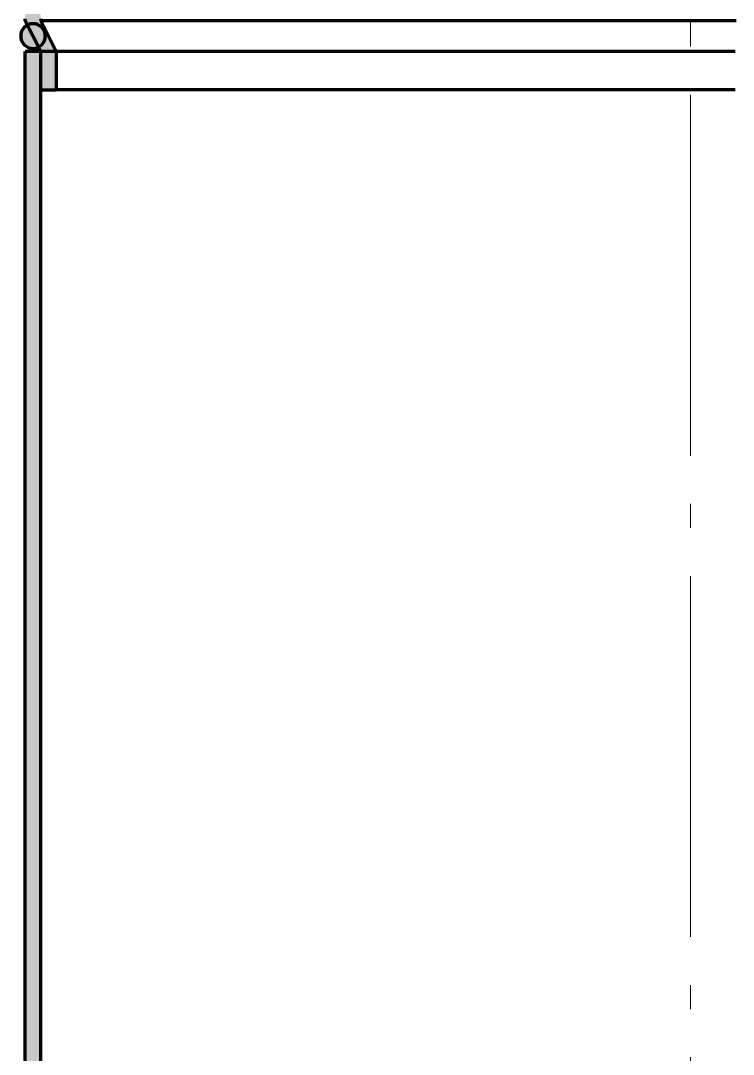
# Model space of a CAD drawing. Header units: millimetres. Extents: x 0 to 1554, y 0 to 420.
# Drawn here: x 213.66 to 243.28, y 249.19 to 292.14 of the extents above; entities that cross this region are included whole.
import ezdxf

# ---------------------------------------------------------------- set-up
doc = ezdxf.new("R2010")
doc.units = ezdxf.units.MM
doc.linetypes.add('IRAM-F-TRAZO-PUNTO', pattern=[20, 15, -2, 1, -2])
for name, color, linetype, lineweight in [('01-VISIBLE', 7, 'CONTINUOUS', 70), ('03-EJE', 1, 'IRAM-F-TRAZO-PUNTO', 18), ('05-RAYADO', 8, 'CONTINUOUS', 18)]:
    doc.layers.add(name, color=color, linetype=linetype, lineweight=lineweight)

msp = doc.modelspace()

# ---------------------------------------------------------------- hatches: boundary and pattern name
at = {"layer": '05-RAYADO'}
h = msp.add_hatch(color=7, dxfattribs=at)
h.dxf.hatch_style = 1
h.paths.add_polyline_path([(215.13, 289.265), (214.49, 289.265), (214.49, 290.865), (213.85, 292.145), (213.85, 292.224), (213.851, 292.302), (213.853, 292.381), (213.855, 292.46), (213.858, 292.538), (213.862, 292.617), (213.866, 292.695), (213.871, 292.774), (213.877, 292.852), (213.883, 292.931), (213.89, 293.009), (213.897, 293.088), (213.905, 293.166), (213.914, 293.244), (213.924, 293.322), (213.934, 293.4), (213.945, 293.478), (213.956, 293.556), (213.968, 293.634), (213.981, 293.711), (213.994, 293.789), (214.008, 293.866), (214.023, 293.944), (214.038, 294.021), (214.054, 294.098), (214.07, 294.175), (214.087, 294.252), (214.105, 294.329), (214.123, 294.405), (214.142, 294.482), (214.162, 294.558), (214.182, 294.634), (214.202, 294.71), (214.224, 294.786), (214.245, 294.861), (214.268, 294.937), (214.291, 295.012), (214.314, 295.087), (214.339, 295.162), (214.363, 295.237), (214.389, 295.311), (214.414, 295.385), (214.441, 295.46), (214.468, 295.533), (214.495, 295.607), (214.523, 295.681), (214.552, 295.754), (214.581, 295.827), (214.611, 295.9), (214.641, 295.973), (214.672, 296.045), (214.703, 296.117), (214.734, 296.189), (214.767, 296.261), (214.799, 296.333), (214.833, 296.404), (214.866, 296.475), (214.901, 296.546), (214.935, 296.617), (214.97, 296.687), (215.006, 296.757), (215.042, 296.827), (215.079, 296.897), (215.116, 296.966), (215.153, 297.036), (215.191, 297.105), (215.23, 297.173), (215.269, 297.242), (215.308, 297.31), (215.347, 297.378), (215.388, 297.445), (215.428, 297.513), (215.469, 297.58), (215.511, 297.647), (215.552, 297.714), (215.595, 297.78), (215.637, 297.846), (215.68, 297.912), (215.724, 297.978), (215.767, 298.043), (215.812, 298.108), (215.856, 298.173), (215.901, 298.238), (215.946, 298.302), (215.992, 298.366), (216.038, 298.43), (216.085, 298.494), (216.131, 298.557), (216.179, 298.62), (216.226, 298.683), (216.274, 298.745), (216.322, 298.807), (216.371, 298.869), (216.419, 298.931), (216.469, 298.992), (216.518, 299.054), (216.568, 299.114), (216.618, 299.175), (216.669, 299.235), (216.719, 299.296), (216.77, 299.355), (216.822, 299.415), (216.874, 299.474), (216.926, 299.533), (216.978, 299.592), (217.03, 299.651), (217.083, 299.709), (217.136, 299.767), (217.19, 299.825), (217.244, 299.882), (217.298, 299.94), (217.352, 299.997), (217.406, 300.053), (217.461, 300.11), (217.516, 300.166), (217.572, 300.222), (217.627, 300.278), (217.683, 300.333), (217.739, 300.388), (217.795, 300.443), (217.852, 300.498), (217.909, 300.553), (217.966, 300.607), (218.023, 300.661), (218.081, 300.714), (218.138, 300.768), (218.196, 300.821), (218.255, 300.874), (218.313, 300.927), (218.372, 300.979), (218.431, 301.031), (218.49, 301.083), (218.549, 301.135), (218.609, 301.186), (218.669, 301.238), (218.728, 301.288), (218.789, 301.339), (218.849, 301.39), (218.91, 301.44), (218.97, 301.49), (219.031, 301.54), (219.092, 301.589), (219.154, 301.638), (219.215, 301.688), (219.277, 301.736), (219.339, 301.785), (219.401, 301.833), (219.463, 301.881), (219.526, 301.929), (219.589, 301.977), (219.651, 302.024), (219.714, 302.071), (219.777, 302.118), (219.841, 302.165), (219.904, 302.212), (219.968, 302.258), (220.032, 302.304), (220.096, 302.35), (220.16, 302.395), (220.224, 302.441), (220.289, 302.486), (220.353, 302.531), (220.418, 302.575), (220.483, 302.62), (220.548, 302.664), (220.613, 302.708), (220.679, 302.752), (220.744, 302.795), (220.81, 302.839), (220.876, 302.882), (220.942, 302.925), (221.008, 302.967), (221.074, 303.01), (221.141, 303.052), (221.207, 303.094), (221.274, 303.136), (221.341, 303.178), (221.408, 303.219), (221.475, 303.26), (221.542, 303.301), (221.609, 303.342), (221.676, 303.383), (221.744, 303.423), (221.812, 303.463), (221.88, 303.503), (221.947, 303.543), (222.015, 303.582), (222.084, 303.622), (222.152, 303.661), (222.22, 303.7), (222.289, 303.738), (222.357, 303.777), (222.426, 303.815), (222.495, 303.853), (222.564, 303.891), (222.633, 303.929), (222.702, 303.967), (222.772, 304.004), (222.841, 304.041), (222.91, 304.078), (222.98, 304.115), (223.05, 304.151), (223.119, 304.188), (223.189, 304.224), (223.259, 304.26), (223.329, 304.295), (223.4, 304.331), (223.47, 304.366), (223.54, 304.402), (223.611, 304.437), (223.681, 304.471), (223.752, 304.506), (223.823, 304.54), (223.894, 304.575), (223.965, 304.609), (224.036, 304.642), (224.107, 304.676), (224.178, 304.71), (224.249, 304.743), (224.321, 304.776), (224.392, 304.809), (224.464, 304.842), (224.536, 304.874), (224.607, 304.906), (224.679, 304.939), (224.751, 304.971), (224.823, 305.002), (224.895, 305.034), (224.967, 305.066), (225.039, 305.097), (225.112, 305.128), (225.184, 305.159), (225.256, 305.19), (225.329, 305.22), (225.402, 305.251), (225.474, 305.281), (225.547, 305.311), (225.62, 305.341), (225.693, 305.37), (225.766, 305.4), (225.839, 305.429), (225.912, 305.458), (225.985, 305.488), (226.058, 305.516), (226.131, 305.545), (226.205, 305.574), (226.278, 305.602), (226.352, 305.63), (226.425, 305.658), (226.499, 305.686), (226.572, 305.714), (226.646, 305.741), (226.72, 305.769), (226.794, 305.796), (226.867, 305.823), (226.941, 305.85), (227.015, 305.877), (227.09, 305.903), (227.164, 305.93), (227.238, 305.956), (227.312, 305.982), (227.386, 306.008), (227.461, 306.034), (227.535, 306.059), (227.61, 306.084), (227.684, 306.11), (227.759, 306.135), (227.834, 306.159), (227.908, 306.184), (227.983, 306.208), (228.058, 306.233), (228.133, 306.257), (228.208, 306.281), (228.283, 306.305), (228.358, 306.328), (228.433, 306.351), (228.508, 306.375), (228.584, 306.398), (228.659, 306.421), (228.734, 306.443), (228.81, 306.466), (228.885, 306.488), (228.961, 306.51), (229.036, 306.532), (229.112, 306.554), (229.187, 306.576), (229.263, 306.598), (229.339, 306.619), (229.415, 306.641), (229.49, 306.662), (229.566, 306.683), (229.642, 306.704), (229.718, 306.725), (229.794, 306.745), (229.87, 306.766), (229.946, 306.786), (230.022, 306.807), (230.098, 306.827), (230.174, 306.847), (230.25, 306.867), (230.326, 306.887), (230.402, 306.907), (230.478, 306.927), (230.555, 306.946), (230.631, 306.966), (230.707, 306.985), (230.783, 307.005), (230.86, 307.024), (230.936, 307.043), (231.012, 307.062), (231.089, 307.081), (231.165, 307.1), (231.242, 307.119), (231.318, 307.137), (231.395, 307.156), (231.471, 307.174), (231.548, 307.192), (231.624, 307.21), (231.701, 307.227), (231.778, 307.244), (231.855, 307.261), (231.932, 307.278), (232.009, 307.295), (232.086, 307.311), (232.163, 307.327), (232.24, 307.343), (232.317, 307.359), (232.394, 307.374), (232.471, 307.389), (232.548, 307.404), (232.626, 307.419), (232.703, 307.433), (232.781, 307.447), (232.858, 307.461), (232.936, 307.475), (233.013, 307.489), (233.091, 307.502), (233.168, 307.515), (233.246, 307.528), (233.323, 307.541), (233.401, 307.553), (233.479, 307.566), (233.557, 307.578), (233.634, 307.59), (233.712, 307.602), (233.79, 307.614), (233.868, 307.626), (233.946, 307.638), (234.023, 307.649), (234.101, 307.661), (234.179, 307.673), (234.257, 307.684), (234.335, 307.696), (234.413, 307.707), (234.49, 307.719), (234.568, 307.73), (234.646, 307.742), (234.724, 307.753), (234.802, 307.765), (234.88, 307.776), (234.957, 307.788), (235.035, 307.8), (235.113, 307.812), (235.191, 307.824), (235.269, 307.836), (235.346, 307.849), (235.424, 307.862), (235.501, 307.877), (235.578, 307.895), (235.65, 307.927), (235.726, 307.945), (235.804, 307.955), (235.882, 307.964), (235.96, 307.972), (236.039, 307.98), (236.117, 307.987), (236.196, 307.994), (236.274, 308.001), (236.352, 308.008), (236.431, 308.014), (236.509, 308.021), (236.588, 308.027), (236.666, 308.033), (236.745, 308.04), (236.823, 308.046), (236.901, 308.052), (236.98, 308.058), (237.058, 308.064), (237.137, 308.07), (237.215, 308.076), (237.294, 308.082), (237.372, 308.088), (237.451, 308.094), (237.529, 308.1), (237.608, 308.106), (237.686, 308.112), (237.765, 308.118), (237.843, 308.123), (237.922, 308.129), (238, 308.135), (238, 307.494), (237.924, 307.489), (237.848, 307.483), (237.772, 307.477), (237.696, 307.471), (237.62, 307.464), (237.544, 307.458), (237.468, 307.451), (237.392, 307.445), (237.316, 307.438), (237.24, 307.431), (237.165, 307.424), (237.089, 307.417), (237.013, 307.41), (236.937, 307.402), (236.861, 307.395), (236.785, 307.387), (236.709, 307.379), (236.634, 307.372), (236.558, 307.364), (236.482, 307.355), (236.406, 307.347), (236.331, 307.339), (236.255, 307.33), (236.179, 307.321), (236.103, 307.313), (236.028, 307.304), (235.952, 307.295), (235.876, 307.286), (235.801, 307.276), (235.725, 307.267), (235.649, 307.257), (235.574, 307.248), (235.498, 307.238), (235.423, 307.228), (235.347, 307.218), (235.272, 307.208), (235.196, 307.197), (235.121, 307.187), (235.045, 307.176), (234.97, 307.166), (234.894, 307.155), (234.819, 307.144), (234.743, 307.133), (234.668, 307.121), (234.593, 307.11), (234.517, 307.099), (234.442, 307.087), (234.367, 307.075), (234.291, 307.063), (234.216, 307.051), (234.141, 307.039), (234.066, 307.027), (233.99, 307.015), (233.915, 307.002), (233.84, 306.989), (233.765, 306.976), (233.69, 306.964), (233.615, 306.95), (233.54, 306.937), (233.465, 306.924), (233.39, 306.91), (233.315, 306.897), (233.24, 306.883), (233.165, 306.869), (233.09, 306.855), (233.015, 306.841), (232.94, 306.827), (232.865, 306.813), (232.79, 306.798), (232.716, 306.783), (232.641, 306.768), (232.566, 306.754), (232.491, 306.738), (232.417, 306.723), (232.342, 306.708), (232.267, 306.692), (232.193, 306.677), (232.118, 306.661), (232.044, 306.645), (231.969, 306.629), (231.895, 306.613), (231.82, 306.597), (231.746, 306.58), (231.672, 306.564), (231.597, 306.547), (231.523, 306.53), (231.449, 306.513), (231.374, 306.496), (231.3, 306.479), (231.226, 306.461), (231.152, 306.444), (231.078, 306.426), (231.003, 306.408), (230.929, 306.39), (230.855, 306.372), (230.781, 306.354), (230.707, 306.335), (230.633, 306.317), (230.56, 306.298), (230.486, 306.279), (230.412, 306.26), (230.338, 306.241), (230.264, 306.222), (230.191, 306.203), (230.117, 306.183), (230.043, 306.163), (229.97, 306.143), (229.896, 306.124), (229.823, 306.103), (229.749, 306.083), (229.676, 306.063), (229.602, 306.042), (229.529, 306.021), (229.456, 306.001), (229.383, 305.98), (229.309, 305.958), (229.236, 305.937), (229.163, 305.916), (229.09, 305.894), (229.017, 305.872), (228.944, 305.85), (228.871, 305.828), (228.798, 305.806), (228.725, 305.784), (228.652, 305.761), (228.579, 305.739), (228.507, 305.716), (228.434, 305.693), (228.361, 305.67), (228.289, 305.647), (228.216, 305.623), (228.144, 305.6), (228.071, 305.576), (227.999, 305.552), (227.927, 305.528), (227.854, 305.504), (227.782, 305.48), (227.71, 305.455), (227.638, 305.431), (227.566, 305.406), (227.494, 305.381), (227.422, 305.356), (227.35, 305.331), (227.278, 305.305), (227.206, 305.28), (227.134, 305.254), (227.063, 305.228), (226.991, 305.202), (226.92, 305.176), (226.848, 305.149), (226.777, 305.123), (226.705, 305.096), (226.634, 305.069), (226.563, 305.042), (226.491, 305.015), (226.42, 304.988), (226.349, 304.96), (226.278, 304.932), (226.207, 304.905), (226.136, 304.877), (226.066, 304.848), (225.995, 304.82), (225.924, 304.792), (225.854, 304.763), (225.783, 304.734), (225.712, 304.705), (225.642, 304.676), (225.572, 304.647), (225.501, 304.617), (225.431, 304.587), (225.361, 304.558), (225.291, 304.528), (225.221, 304.497), (225.151, 304.467), (225.081, 304.436), (225.012, 304.406), (224.942, 304.375), (224.872, 304.344), (224.803, 304.313), (224.733, 304.281), (224.664, 304.25), (224.595, 304.218), (224.525, 304.186), (224.456, 304.154), (224.387, 304.122), (224.318, 304.089), (224.25, 304.056), (224.181, 304.024), (224.112, 303.991), (224.043, 303.957), (223.975, 303.924), (223.906, 303.89), (223.838, 303.857), (223.77, 303.823), (223.702, 303.789), (223.634, 303.754), (223.566, 303.72), (223.498, 303.685), (223.43, 303.65), (223.362, 303.615), (223.295, 303.58), (223.227, 303.545), (223.16, 303.509), (223.093, 303.473), (223.025, 303.437), (222.958, 303.401), (222.891, 303.365), (222.824, 303.328), (222.758, 303.291), (222.691, 303.255), (222.624, 303.217), (222.558, 303.18), (222.492, 303.143), (222.425, 303.105), (222.359, 303.067), (222.293, 303.029), (222.227, 302.99), (222.162, 302.952), (222.096, 302.913), (222.031, 302.874), (221.965, 302.835), (221.9, 302.796), (221.835, 302.756), (221.77, 302.717), (221.705, 302.677), (221.64, 302.637), (221.575, 302.596), (221.511, 302.556), (221.446, 302.515), (221.382, 302.474), (221.318, 302.433), (221.254, 302.391), (221.19, 302.35), (221.126, 302.308), (221.063, 302.266), (220.999, 302.224), (220.936, 302.181), (220.873, 302.139), (220.81, 302.096), (220.747, 302.053), (220.684, 302.009), (220.622, 301.966), (220.559, 301.922), (220.497, 301.878), (220.435, 301.834), (220.373, 301.789), (220.311, 301.745), (220.25, 301.7), (220.188, 301.655), (220.127, 301.61), (220.066, 301.564), (220.005, 301.518), (219.944, 301.472), (219.883, 301.426), (219.823, 301.38), (219.763, 301.333), (219.702, 301.286), (219.643, 301.239), (219.583, 301.192), (219.523, 301.144), (219.464, 301.096), (219.405, 301.048), (219.346, 301), (219.287, 300.952), (219.228, 300.903), (219.17, 300.854), (219.112, 300.805), (219.054, 300.755), (218.996, 300.706), (218.938, 300.656), (218.881, 300.605), (218.824, 300.555), (218.767, 300.504), (218.71, 300.453), (218.654, 300.402), (218.597, 300.351), (218.541, 300.299), (218.485, 300.247), (218.43, 300.195), (218.375, 300.143), (218.319, 300.09), (218.264, 300.037), (218.21, 299.984), (218.155, 299.931), (218.101, 299.877), (218.047, 299.823), (217.994, 299.769), (217.94, 299.715), (217.887, 299.66), (217.834, 299.606), (217.782, 299.55), (217.729, 299.495), (217.677, 299.439), (217.625, 299.384), (217.574, 299.327), (217.522, 299.271), (217.471, 299.214), (217.421, 299.157), (217.37, 299.1), (217.32, 299.043), (217.27, 298.985), (217.221, 298.927), (217.171, 298.869), (217.122, 298.811), (217.074, 298.752), (217.025, 298.693), (216.977, 298.634), (216.93, 298.575), (216.882, 298.515), (216.835, 298.455), (216.789, 298.395), (216.742, 298.334), (216.696, 298.273), (216.651, 298.212), (216.605, 298.151), (216.56, 298.09), (216.516, 298.028), (216.472, 297.966), (216.428, 297.903), (216.384, 297.841), (216.341, 297.778), (216.299, 297.715), (216.256, 297.651), (216.215, 297.587), (216.173, 297.524), (216.132, 297.459), (216.091, 297.395), (216.051, 297.33), (216.011, 297.265), (215.972, 297.2), (215.933, 297.134), (215.894, 297.069), (215.856, 297.003), (215.818, 296.936), (215.781, 296.87), (215.744, 296.803), (215.707, 296.737), (215.671, 296.669), (215.636, 296.602), (215.6, 296.535), (215.565, 296.467), (215.531, 296.399), (215.497, 296.331), (215.463, 296.262), (215.43, 296.194), (215.397, 296.125), (215.365, 296.056), (215.333, 295.987), (215.301, 295.917), (215.271, 295.848), (215.24, 295.778), (215.211, 295.707), (215.182, 295.637), (215.153, 295.566), (215.126, 295.495), (215.098, 295.424), (215.072, 295.353), (215.046, 295.281), (215.021, 295.209), (214.996, 295.137), (214.973, 295.064), (214.95, 294.992), (214.927, 294.919), (214.905, 294.846), (214.884, 294.773), (214.864, 294.699), (214.844, 294.626), (214.825, 294.552), (214.806, 294.478), (214.787, 294.404), (214.769, 294.33), (214.752, 294.256), (214.734, 294.182), (214.718, 294.107), (214.701, 294.033), (214.685, 293.958), (214.669, 293.884), (214.654, 293.809), (214.638, 293.735), (214.623, 293.66), (214.609, 293.585), (214.594, 293.51), (214.58, 293.435), (214.567, 293.36), (214.554, 293.285), (214.543, 293.21), (214.533, 293.134), (214.524, 293.058), (214.517, 292.983), (214.511, 292.907), (214.506, 292.83), (214.502, 292.754), (214.498, 292.678), (214.496, 292.602), (214.494, 292.526), (214.492, 292.45), (214.491, 292.373), (214.491, 292.297), (214.49, 292.221), (214.49, 292.145), (215.13, 290.865)])
h = msp.add_hatch(color=7, dxfattribs=at)
h.dxf.hatch_style = 1
h.paths.add_polyline_path([(213.658, 291.505), (213.66, 291.545), (213.664, 291.585), (213.672, 291.624), (213.683, 291.663), (213.697, 291.701), (213.714, 291.737), (213.733, 291.772), (213.756, 291.806), (213.781, 291.837), (213.808, 291.867), (213.837, 291.894), (213.869, 291.919), (213.902, 291.941), (213.938, 291.961), (213.974, 291.978), (214.012, 291.992), (214.05, 292.003), (214.09, 292.011), (214.13, 292.015), (214.17, 292.017), (214.21, 292.015), (214.25, 292.011), (214.29, 292.003), (214.328, 291.992), (214.366, 291.978), (214.402, 291.961), (214.438, 291.941), (214.471, 291.919), (214.503, 291.894), (214.532, 291.867), (214.559, 291.837), (214.584, 291.806), (214.607, 291.772), (214.626, 291.737), (214.643, 291.701), (214.657, 291.663), (214.668, 291.624), (214.676, 291.585), (214.68, 291.545), (214.682, 291.505), (214.68, 291.465), (214.676, 291.425), (214.668, 291.385), (214.657, 291.347), (214.643, 291.309), (214.626, 291.272), (214.607, 291.237), (214.584, 291.204), (214.559, 291.172), (214.532, 291.143), (214.503, 291.116), (214.471, 291.091), (214.438, 291.068), (214.402, 291.049), (214.366, 291.032), (214.328, 291.018), (214.29, 291.007), (214.25, 290.999), (214.21, 290.994), (214.17, 290.993), (214.13, 290.994), (214.09, 290.999), (214.05, 291.007), (214.012, 291.018), (213.974, 291.032), (213.938, 291.049), (213.902, 291.068), (213.869, 291.091), (213.837, 291.116), (213.808, 291.143), (213.781, 291.172), (213.756, 291.204), (213.733, 291.237), (213.714, 291.272), (213.697, 291.309), (213.683, 291.347), (213.672, 291.385), (213.664, 291.425), (213.66, 291.465)])
h = msp.add_hatch(color=7, dxfattribs=at)
h.dxf.hatch_style = 1
h.paths.add_polyline_path([(214.49, 192.265), (213.85, 192.265), (213.85, 290.865), (214.49, 290.865)])

# ---------------------------------------------------------------- linework, layer by layer
at = {"layer": '01-VISIBLE'}
for p, q in [((214.49, 290.865), (213.85, 292.145)), ((215.13, 290.865), (214.49, 292.145)), ((213.85, 192.265), (213.85, 290.865)), ((214.49, 290.865), (213.85, 290.865)), ((214.49, 192.265), (214.49, 290.865)), ((214.49, 289.265), (214.49, 290.865)), ((215.13, 290.865), (215.13, 289.265)), ((214.49, 289.265), (215.13, 289.265))]:
    msp.add_line(p, q, dxfattribs=at)
for points in [[(213.85, 292.145), (213.85, 292.224)], [(214.49, 292.221), (214.49, 292.145)], [(243.391, 292.145), (243.256, 292.145), (243.121, 292.145), (242.986, 292.145), (242.851, 292.145), (242.715, 292.145), (242.58, 292.145), (242.445, 292.145), (242.31, 292.145), (242.175, 292.145), (242.04, 292.145), (241.905, 292.145), (241.77, 292.145), (241.635, 292.145), (241.5, 292.145), (241.365, 292.145), (241.23, 292.145), (241.095, 292.145), (240.96, 292.145), (240.825, 292.145), (240.69, 292.145), (240.555, 292.145), (240.42, 292.145), (240.285, 292.145), (240.15, 292.145), (240.014, 292.145), (239.879, 292.145), (239.744, 292.145), (239.609, 292.145), (239.474, 292.145), (239.339, 292.145), (239.204, 292.145), (239.069, 292.145), (238.934, 292.145), (238.799, 292.145), (238.664, 292.145), (238.529, 292.145), (238.394, 292.145), (238.259, 292.145), (238.124, 292.145), (237.989, 292.145), (237.854, 292.145), (237.719, 292.145), (237.584, 292.145), (237.449, 292.145), (237.313, 292.145), (237.178, 292.145), (237.043, 292.145), (236.908, 292.145), (236.773, 292.145), (236.638, 292.145), (236.503, 292.145), (236.368, 292.145), (236.233, 292.145), (236.098, 292.145), (235.963, 292.145), (235.828, 292.145), (235.693, 292.145), (235.558, 292.145), (235.423, 292.145), (235.288, 292.145), (235.153, 292.145), (235.018, 292.145), (234.883, 292.145), (234.748, 292.145), (234.612, 292.145), (234.477, 292.145), (234.342, 292.145), (234.207, 292.145), (234.072, 292.145), (233.937, 292.145), (233.802, 292.145), (233.667, 292.145), (233.532, 292.145), (233.397, 292.145), (233.262, 292.145), (233.127, 292.145), (232.992, 292.145), (232.857, 292.145), (232.722, 292.145), (232.587, 292.145), (232.452, 292.145), (232.317, 292.145), (232.182, 292.145), (232.047, 292.145), (231.911, 292.145), (231.776, 292.145), (231.641, 292.145), (231.506, 292.145), (231.371, 292.145), (231.236, 292.145), (231.101, 292.145), (230.966, 292.145), (230.831, 292.145), (230.696, 292.145), (230.561, 292.145), (230.426, 292.145), (230.291, 292.145), (230.156, 292.145), (230.021, 292.145), (229.886, 292.145), (229.751, 292.145), (229.616, 292.145), (229.481, 292.145), (229.346, 292.145), (229.21, 292.145), (229.075, 292.145), (228.94, 292.145), (228.805, 292.145), (228.67, 292.145), (228.535, 292.145), (228.4, 292.145), (228.265, 292.145), (228.13, 292.145), (227.995, 292.145), (227.86, 292.145), (227.725, 292.145), (227.59, 292.145), (227.455, 292.145), (227.32, 292.145), (227.185, 292.145), (227.05, 292.145), (226.915, 292.145), (226.78, 292.145), (226.645, 292.145), (226.509, 292.145), (226.374, 292.145), (226.239, 292.145), (226.104, 292.145), (225.969, 292.145), (225.834, 292.145), (225.699, 292.145), (225.564, 292.145), (225.429, 292.145), (225.294, 292.145), (225.159, 292.145), (225.024, 292.145), (224.889, 292.145), (224.754, 292.145), (224.619, 292.145), (224.484, 292.145), (224.349, 292.145), (224.214, 292.145), (224.079, 292.145), (223.944, 292.145), (223.808, 292.145), (223.673, 292.145), (223.538, 292.145), (223.403, 292.145), (223.268, 292.145), (223.133, 292.145), (222.998, 292.145), (222.863, 292.145), (222.728, 292.145), (222.593, 292.145), (222.458, 292.145), (222.323, 292.145), (222.188, 292.145), (222.053, 292.145), (221.918, 292.145), (221.783, 292.145), (221.648, 292.145), (221.513, 292.145), (221.378, 292.145), (221.243, 292.145), (221.107, 292.145), (220.972, 292.145), (220.837, 292.145), (220.702, 292.145), (220.567, 292.145), (220.432, 292.145), (220.297, 292.145), (220.162, 292.145), (220.027, 292.145), (219.892, 292.145), (219.757, 292.145), (219.622, 292.145), (219.487, 292.145), (219.352, 292.145), (219.217, 292.145), (219.082, 292.145), (218.947, 292.145), (218.812, 292.145), (218.677, 292.145), (218.542, 292.145), (218.406, 292.145), (218.271, 292.145), (218.136, 292.145), (218.001, 292.145), (217.866, 292.145), (217.731, 292.145), (217.596, 292.145), (217.461, 292.145), (217.326, 292.145), (217.191, 292.145), (217.056, 292.145), (216.921, 292.145), (216.786, 292.145), (216.651, 292.145), (216.516, 292.145), (216.381, 292.145), (216.246, 292.145), (216.111, 292.145), (215.976, 292.145), (215.841, 292.145), (215.705, 292.145), (215.57, 292.145), (215.435, 292.145), (215.3, 292.145), (215.165, 292.145), (215.03, 292.145), (214.895, 292.145), (214.76, 292.145), (214.625, 292.145), (214.49, 292.145)], [(214.17, 290.993), (214.213, 290.993), (214.255, 290.993), (214.298, 290.993), (214.341, 290.993), (214.383, 290.993), (214.426, 290.993)], [(215.13, 290.865), (215.066, 290.865), (215.002, 290.865), (214.938, 290.865), (214.874, 290.865), (214.81, 290.865), (214.746, 290.865), (214.682, 290.865), (214.618, 290.865), (214.554, 290.865), (214.49, 290.865)], [(243.346, 290.865), (243.214, 290.865), (243.082, 290.865), (242.95, 290.865), (242.819, 290.865), (242.687, 290.865), (242.555, 290.865), (242.423, 290.865), (242.291, 290.865), (242.159, 290.865), (242.027, 290.865), (241.896, 290.865), (241.764, 290.865), (241.632, 290.865), (241.5, 290.865), (241.368, 290.865), (241.236, 290.865), (241.104, 290.865), (240.973, 290.865), (240.841, 290.865), (240.709, 290.865), (240.577, 290.865), (240.445, 290.865), (240.313, 290.865), (240.182, 290.865), (240.05, 290.865), (239.918, 290.865), (239.786, 290.865), (239.654, 290.865), (239.522, 290.865), (239.39, 290.865), (239.259, 290.865), (239.127, 290.865), (238.995, 290.865), (238.863, 290.865), (238.731, 290.865), (238.599, 290.865), (238.467, 290.865), (238.336, 290.865), (238.204, 290.865), (238.072, 290.865), (237.94, 290.865), (237.808, 290.865), (237.676, 290.865), (237.545, 290.865), (237.413, 290.865), (237.281, 290.865), (237.149, 290.865), (237.017, 290.865), (236.885, 290.865), (236.753, 290.865), (236.622, 290.865), (236.49, 290.865), (236.358, 290.865), (236.226, 290.865), (236.094, 290.865), (235.962, 290.865), (235.83, 290.865), (235.699, 290.865), (235.567, 290.865), (235.435, 290.865), (235.303, 290.865), (235.171, 290.865), (235.039, 290.865), (234.908, 290.865), (234.776, 290.865), (234.644, 290.865), (234.512, 290.865), (234.38, 290.865), (234.248, 290.865), (234.116, 290.865), (233.985, 290.865), (233.853, 290.865), (233.721, 290.865), (233.589, 290.865), (233.457, 290.865), (233.325, 290.865), (233.193, 290.865), (233.062, 290.865), (232.93, 290.865), (232.798, 290.865), (232.666, 290.865), (232.534, 290.865), (232.402, 290.865), (232.271, 290.865), (232.139, 290.865), (232.007, 290.865), (231.875, 290.865), (231.743, 290.865), (231.611, 290.865), (231.479, 290.865), (231.348, 290.865), (231.216, 290.865), (231.084, 290.865), (230.952, 290.865), (230.82, 290.865), (230.688, 290.865), (230.556, 290.865), (230.425, 290.865), (230.293, 290.865), (230.161, 290.865), (230.029, 290.865), (229.897, 290.865), (229.765, 290.865), (229.634, 290.865), (229.502, 290.865), (229.37, 290.865), (229.238, 290.865), (229.106, 290.865), (228.974, 290.865), (228.842, 290.865), (228.711, 290.865), (228.579, 290.865), (228.447, 290.865), (228.315, 290.865), (228.183, 290.865), (228.051, 290.865), (227.919, 290.865), (227.788, 290.865), (227.656, 290.865), (227.524, 290.865), (227.392, 290.865), (227.26, 290.865), (227.128, 290.865), (226.997, 290.865), (226.865, 290.865), (226.733, 290.865), (226.601, 290.865), (226.469, 290.865), (226.337, 290.865), (226.205, 290.865), (226.074, 290.865), (225.942, 290.865), (225.81, 290.865), (225.678, 290.865), (225.546, 290.865), (225.414, 290.865), (225.282, 290.865), (225.151, 290.865), (225.019, 290.865), (224.887, 290.865), (224.755, 290.865), (224.623, 290.865), (224.491, 290.865), (224.36, 290.865), (224.228, 290.865), (224.096, 290.865), (223.964, 290.865), (223.832, 290.865), (223.7, 290.865), (223.568, 290.865), (223.437, 290.865), (223.305, 290.865), (223.173, 290.865), (223.041, 290.865), (222.909, 290.865), (222.777, 290.865), (222.645, 290.865), (222.514, 290.865), (222.382, 290.865), (222.25, 290.865), (222.118, 290.865), (221.986, 290.865), (221.854, 290.865), (221.723, 290.865), (221.591, 290.865), (221.459, 290.865), (221.327, 290.865), (221.195, 290.865), (221.063, 290.865), (220.931, 290.865), (220.8, 290.865), (220.668, 290.865), (220.536, 290.865), (220.404, 290.865), (220.272, 290.865), (220.14, 290.865), (220.008, 290.865), (219.877, 290.865), (219.745, 290.865), (219.613, 290.865), (219.481, 290.865), (219.349, 290.865), (219.217, 290.865), (219.086, 290.865), (218.954, 290.865), (218.822, 290.865), (218.69, 290.865), (218.558, 290.865), (218.426, 290.865), (218.294, 290.865), (218.163, 290.865), (218.031, 290.865), (217.899, 290.865), (217.767, 290.865), (217.635, 290.865), (217.503, 290.865), (217.371, 290.865), (217.24, 290.865), (217.108, 290.865), (216.976, 290.865), (216.844, 290.865), (216.712, 290.865), (216.58, 290.865), (216.449, 290.865), (216.317, 290.865), (216.185, 290.865), (216.053, 290.865), (215.921, 290.865), (215.789, 290.865), (215.657, 290.865), (215.526, 290.865), (215.394, 290.865), (215.262, 290.865), (215.13, 290.865)], [(243.346, 289.265), (243.214, 289.265), (243.082, 289.265), (242.95, 289.265), (242.819, 289.265), (242.687, 289.265), (242.555, 289.265), (242.423, 289.265), (242.291, 289.265), (242.159, 289.265), (242.027, 289.265), (241.896, 289.265), (241.764, 289.265), (241.632, 289.265), (241.5, 289.265), (241.368, 289.265), (241.236, 289.265), (241.104, 289.265), (240.973, 289.265), (240.841, 289.265), (240.709, 289.265), (240.577, 289.265), (240.445, 289.265), (240.313, 289.265), (240.182, 289.265), (240.05, 289.265), (239.918, 289.265), (239.786, 289.265), (239.654, 289.265), (239.522, 289.265), (239.39, 289.265), (239.259, 289.265), (239.127, 289.265), (238.995, 289.265), (238.863, 289.265), (238.731, 289.265), (238.599, 289.265), (238.467, 289.265), (238.336, 289.265), (238.204, 289.265), (238.072, 289.265), (237.94, 289.265), (237.808, 289.265), (237.676, 289.265), (237.545, 289.265), (237.413, 289.265), (237.281, 289.265), (237.149, 289.265), (237.017, 289.265), (236.885, 289.265), (236.753, 289.265), (236.622, 289.265), (236.49, 289.265), (236.358, 289.265), (236.226, 289.265), (236.094, 289.265), (235.962, 289.265), (235.83, 289.265), (235.699, 289.265), (235.567, 289.265), (235.435, 289.265), (235.303, 289.265), (235.171, 289.265), (235.039, 289.265), (234.908, 289.265), (234.776, 289.265), (234.644, 289.265), (234.512, 289.265), (234.38, 289.265), (234.248, 289.265), (234.116, 289.265), (233.985, 289.265), (233.853, 289.265), (233.721, 289.265), (233.589, 289.265), (233.457, 289.265), (233.325, 289.265), (233.193, 289.265), (233.062, 289.265), (232.93, 289.265), (232.798, 289.265), (232.666, 289.265), (232.534, 289.265), (232.402, 289.265), (232.271, 289.265), (232.139, 289.265), (232.007, 289.265), (231.875, 289.265), (231.743, 289.265), (231.611, 289.265), (231.479, 289.265), (231.348, 289.265), (231.216, 289.265), (231.084, 289.265), (230.952, 289.265), (230.82, 289.265), (230.688, 289.265), (230.556, 289.265), (230.425, 289.265), (230.293, 289.265), (230.161, 289.265), (230.029, 289.265), (229.897, 289.265), (229.765, 289.265), (229.634, 289.265), (229.502, 289.265), (229.37, 289.265), (229.238, 289.265), (229.106, 289.265), (228.974, 289.265), (228.842, 289.265), (228.711, 289.265), (228.579, 289.265), (228.447, 289.265), (228.315, 289.265), (228.183, 289.265), (228.051, 289.265), (227.919, 289.265), (227.788, 289.265), (227.656, 289.265), (227.524, 289.265), (227.392, 289.265), (227.26, 289.265), (227.128, 289.265), (226.997, 289.265), (226.865, 289.265), (226.733, 289.265), (226.601, 289.265), (226.469, 289.265), (226.337, 289.265), (226.205, 289.265), (226.074, 289.265), (225.942, 289.265), (225.81, 289.265), (225.678, 289.265), (225.546, 289.265), (225.414, 289.265), (225.282, 289.265), (225.151, 289.265), (225.019, 289.265), (224.887, 289.265), (224.755, 289.265), (224.623, 289.265), (224.491, 289.265), (224.36, 289.265), (224.228, 289.265), (224.096, 289.265), (223.964, 289.265), (223.832, 289.265), (223.7, 289.265), (223.568, 289.265), (223.437, 289.265), (223.305, 289.265), (223.173, 289.265), (223.041, 289.265), (222.909, 289.265), (222.777, 289.265), (222.645, 289.265), (222.514, 289.265), (222.382, 289.265), (222.25, 289.265), (222.118, 289.265), (221.986, 289.265), (221.854, 289.265), (221.723, 289.265), (221.591, 289.265), (221.459, 289.265), (221.327, 289.265), (221.195, 289.265), (221.063, 289.265), (220.931, 289.265), (220.8, 289.265), (220.668, 289.265), (220.536, 289.265), (220.404, 289.265), (220.272, 289.265), (220.14, 289.265), (220.008, 289.265), (219.877, 289.265), (219.745, 289.265), (219.613, 289.265), (219.481, 289.265), (219.349, 289.265), (219.217, 289.265), (219.086, 289.265), (218.954, 289.265), (218.822, 289.265), (218.69, 289.265), (218.558, 289.265), (218.426, 289.265), (218.294, 289.265), (218.163, 289.265), (218.031, 289.265), (217.899, 289.265), (217.767, 289.265), (217.635, 289.265), (217.503, 289.265), (217.371, 289.265), (217.24, 289.265), (217.108, 289.265), (216.976, 289.265), (216.844, 289.265), (216.712, 289.265), (216.58, 289.265), (216.449, 289.265), (216.317, 289.265), (216.185, 289.265), (216.053, 289.265), (215.921, 289.265), (215.789, 289.265), (215.657, 289.265), (215.526, 289.265), (215.394, 289.265), (215.262, 289.265), (215.13, 289.265)]]:
    msp.add_lwpolyline(points, dxfattribs=at)
for start, end in [(90, 180), (-90, 90), (180, -90)]:
    msp.add_arc((214.17, 291.505), 0.512, start, end, dxfattribs=at)
at = {"layer": '03-EJE'}
msp.add_line((241.5, 174.065), (241.5, 315.935), dxfattribs=at)

doc.saveas('drawing.dxf')
